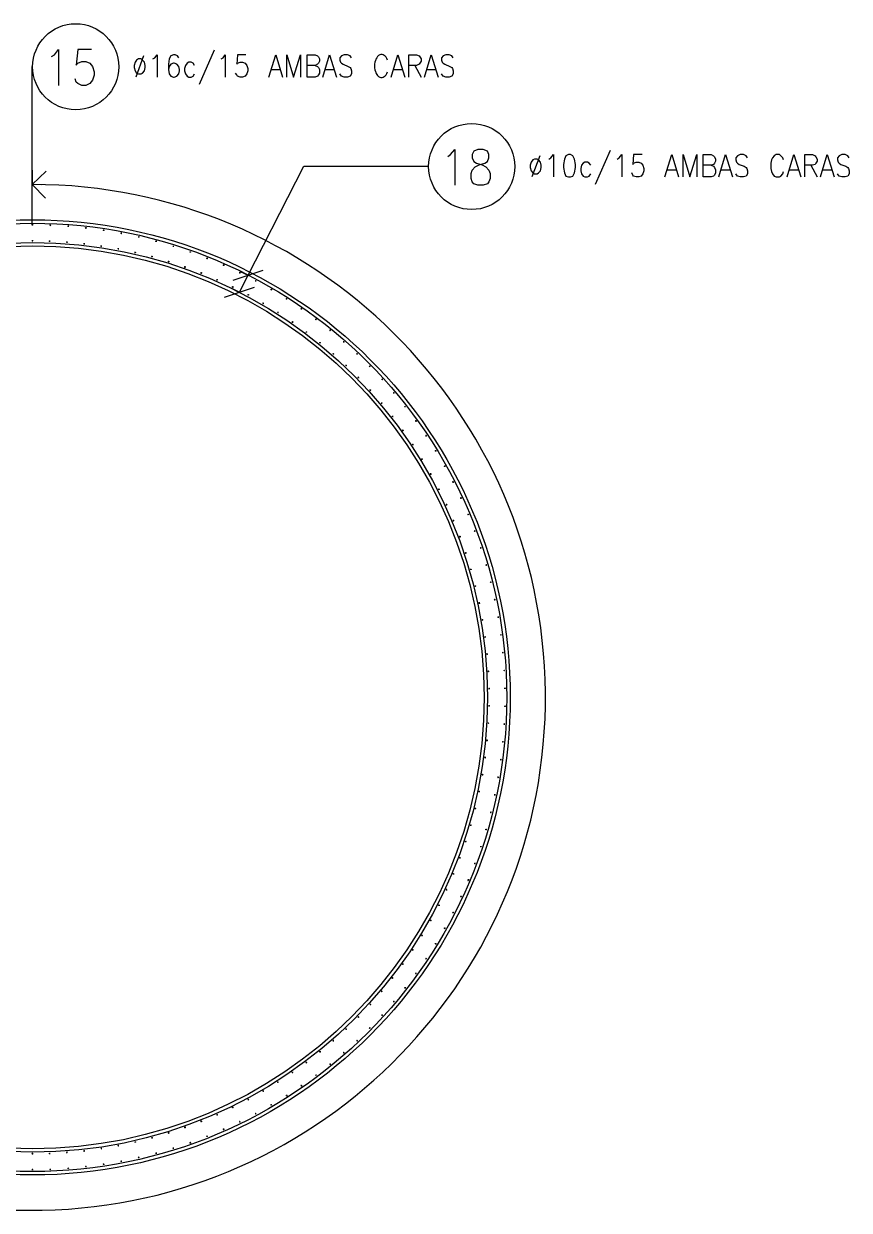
# Model space of a CAD drawing. Extents: x 157 to 1652, y -82 to 500.
# Drawn here: x 487.6 to 556.6, y 276.8 to 376.1 of the extents above; entities that cross this region are included whole.
import ezdxf

# ---------------------------------------------------------------- set-up
doc = ezdxf.new("R2010")
doc.units = 0
doc.header["$MEASUREMENT"] = 0
for name, color, linetype in [('PDF_BARRAS', 4, 'Continuous'), ('PDF_BARRAS-EN-VISTA-25', 4, 'Continuous'), ('PDF_CONTORNO-ENCOFRADO-25', 2, 'Continuous'), ('PDF_LINEAS-POS-ARMADURA', 4, 'Continuous')]:
    doc.layers.add(name, color=color, linetype=linetype)

msp = doc.modelspace()

# ---------------------------------------------------------------- hatches: boundary and pattern name
at = {"layer": 'PDF_BARRAS', "transparency": 33554559}
for points in [[(488.236, 359.37), (488.204, 359.306), (488.204, 359.243), (488.267, 359.211), (488.331, 359.243), (488.363, 359.306), (488.267, 359.306)], [(489.855, 359.275), (489.791, 359.338), (489.791, 359.275), (489.759, 359.275), (489.728, 359.211), (489.759, 359.179), (489.823, 359.211)], [(491.347, 359.179), (491.347, 359.243), (491.283, 359.275), (491.22, 359.243), (491.188, 359.211), (491.22, 359.148), (491.251, 359.179)], [(492.839, 359.021), (492.839, 359.084), (492.775, 359.116), (492.775, 359.052), (492.744, 359.052), (492.68, 358.989), (492.744, 358.957), (492.807, 358.989)], [(494.331, 358.83), (494.299, 358.894), (494.267, 358.926), (494.204, 358.926), (494.172, 358.862), (494.172, 358.799), (494.236, 358.767), (494.299, 358.767)], [(495.696, 358.672), (495.632, 358.608), (495.664, 358.545), (495.696, 358.513), (495.759, 358.513), (495.791, 358.576), (495.728, 358.576), (495.728, 358.608)], [(488.204, 357.973), (488.236, 357.91), (488.299, 357.878), (488.331, 357.91), (488.363, 357.973), (488.331, 358.037), (488.267, 358.037), (488.204, 358.005)], [(489.632, 357.941), (489.664, 357.878), (489.728, 357.846), (489.791, 357.878), (489.791, 358.005), (489.664, 358.005)], [(491.093, 357.846), (491.125, 357.783), (491.156, 357.783), (491.156, 357.846), (491.188, 357.846), (491.22, 357.91), (491.156, 357.941), (491.125, 357.91)], [(492.521, 357.719), (492.553, 357.656), (492.617, 357.624), (492.68, 357.656), (492.68, 357.783), (492.553, 357.783)], [(497.252, 358.259), (497.252, 358.322), (497.22, 358.354), (497.156, 358.354), (497.125, 358.291), (497.125, 358.259), (497.156, 358.195), (497.22, 358.227)], [(498.712, 357.878), (498.712, 357.941), (498.68, 358.005), (498.617, 358.005), (498.553, 357.941), (498.553, 357.878), (498.617, 357.846), (498.68, 357.846)], [(493.95, 357.529), (493.982, 357.465), (494.045, 357.433), (494.109, 357.465), (494.109, 357.592), (493.982, 357.592)], [(495.378, 357.306), (495.41, 357.243), (495.474, 357.211), (495.505, 357.211), (495.537, 357.275), (495.537, 357.338), (495.474, 357.37), (495.41, 357.338)], [(496.807, 356.989), (496.807, 356.925), (496.871, 356.894), (496.934, 356.925), (496.966, 356.957), (496.966, 357.021), (496.902, 356.989)], [(498.204, 356.64), (498.236, 356.576), (498.267, 356.545), (498.331, 356.576), (498.363, 356.608), (498.363, 356.672), (498.299, 356.703), (498.236, 356.703)], [(500.14, 357.465), (500.14, 357.529), (500.109, 357.56), (500.045, 357.56), (500.013, 357.529), (500.013, 357.465), (500.045, 357.433), (500.109, 357.433)], [(501.569, 356.989), (501.569, 357.052), (501.537, 357.084), (501.474, 357.084), (501.41, 357.052), (501.41, 356.989), (501.474, 356.957), (501.537, 356.957)], [(499.601, 356.259), (499.601, 356.195), (499.664, 356.132), (499.728, 356.164), (499.759, 356.195), (499.759, 356.259), (499.696, 356.291), (499.632, 356.291)], [(501.093, 355.687), (501.125, 355.751), (501.125, 355.814), (501.061, 355.846), (500.998, 355.846), (500.966, 355.783), (501.061, 355.783), (501.061, 355.751)], [(502.871, 356.576), (502.839, 356.545), (502.807, 356.481), (502.871, 356.418), (502.934, 356.418), (502.966, 356.449), (502.902, 356.481), (502.902, 356.513)], [(504.363, 355.878), (504.363, 355.941), (504.331, 356.005), (504.267, 356.005), (504.204, 355.941), (504.204, 355.91), (504.236, 355.846), (504.299, 355.846)], [(502.426, 355.179), (502.49, 355.243), (502.49, 355.306), (502.426, 355.338), (502.363, 355.338), (502.331, 355.275), (502.394, 355.275), (502.394, 355.243)], [(503.664, 354.735), (503.664, 354.672), (503.696, 354.608), (503.823, 354.672), (503.823, 354.735), (503.759, 354.767), (503.696, 354.767)], [(505.696, 355.243), (505.728, 355.306), (505.664, 355.37), (505.601, 355.37), (505.569, 355.338), (505.569, 355.275), (505.601, 355.211), (505.664, 355.211)], [(507.029, 354.576), (507.061, 354.608), (506.998, 354.672), (506.966, 354.672), (506.902, 354.64), (506.902, 354.576), (506.934, 354.545), (506.998, 354.513)], [(504.966, 354.132), (504.966, 354.068), (505.029, 354.005), (505.093, 354.005), (505.125, 354.068), (505.125, 354.132), (505.093, 354.164), (505.029, 354.164)], [(508.331, 353.814), (508.363, 353.878), (508.331, 353.941), (508.267, 353.941), (508.204, 353.91), (508.204, 353.846), (508.236, 353.814), (508.299, 353.783)], [(506.267, 353.465), (506.267, 353.402), (506.299, 353.37), (506.363, 353.37), (506.426, 353.402), (506.426, 353.465), (506.363, 353.497), (506.299, 353.497)], [(507.537, 352.767), (507.537, 352.703), (507.569, 352.64), (507.632, 352.64), (507.664, 352.703), (507.664, 352.735), (507.632, 352.799), (507.569, 352.799)], [(509.601, 353.052), (509.633, 353.116), (509.601, 353.148), (509.537, 353.179), (509.474, 353.148), (509.474, 353.084), (509.506, 353.021), (509.569, 353.021)], [(508.775, 352.005), (508.744, 351.941), (508.871, 351.878), (508.902, 351.941), (508.902, 352.005), (508.871, 352.037), (508.807, 352.037)], [(510.871, 352.227), (510.871, 352.259), (510.839, 352.322), (510.775, 352.354), (510.744, 352.322), (510.712, 352.259), (510.744, 352.195), (510.807, 352.195)], [(510.077, 351.243), (510.013, 351.243), (509.982, 351.211), (510.045, 351.179)], [(512.013, 351.37), (512.077, 351.338), (512.109, 351.402), (512.077, 351.433), (512.013, 351.465), (511.95, 351.433), (511.918, 351.37), (512.013, 351.402)], [(511.156, 350.354), (511.125, 350.291), (511.156, 350.259), (511.22, 350.259), (511.283, 350.291), (511.283, 350.354), (511.252, 350.386), (511.188, 350.386)], [(513.188, 350.449), (513.252, 350.418), (513.283, 350.481), (513.252, 350.513), (513.188, 350.545), (513.125, 350.513), (513.125, 350.481), (513.188, 350.481)], [(512.331, 349.497), (512.267, 349.433), (512.299, 349.37), (512.363, 349.338), (512.426, 349.402), (512.426, 349.433), (512.394, 349.497)], [(514.394, 349.433), (514.426, 349.497), (514.394, 349.56), (514.331, 349.592), (514.267, 349.56), (514.267, 349.433)], [(515.506, 348.449), (515.537, 348.481), (515.506, 348.545), (515.442, 348.576), (515.379, 348.545), (515.442, 348.513), (515.442, 348.418)], [(514.458, 347.592), (514.458, 347.529), (514.49, 347.465), (514.553, 347.433), (514.585, 347.465), (514.617, 347.529), (514.585, 347.592)], [(516.521, 347.37), (516.585, 347.433), (516.585, 347.497), (516.521, 347.529), (516.458, 347.497), (516.426, 347.465), (516.458, 347.402)], [(515.506, 346.576), (515.474, 346.513), (515.506, 346.449), (515.633, 346.449), (515.633, 346.513), (515.601, 346.576), (515.569, 346.608)], [(517.601, 346.291), (517.633, 346.354), (517.601, 346.418), (517.569, 346.449), (517.506, 346.418), (517.474, 346.354), (517.474, 346.322), (517.537, 346.291)], [(516.49, 345.529), (516.49, 345.402), (516.553, 345.37), (516.617, 345.402), (516.648, 345.465), (516.617, 345.529)], [(518.585, 345.179), (518.617, 345.211), (518.585, 345.275), (518.553, 345.306), (518.49, 345.306), (518.458, 345.243), (518.458, 345.179), (518.521, 345.148)], [(517.442, 344.418), (517.442, 344.322), (517.506, 344.291), (517.569, 344.322), (517.601, 344.386), (517.569, 344.418), (517.506, 344.449)], [(519.506, 344.005), (519.537, 344.068), (519.537, 344.1), (519.474, 344.164), (519.442, 344.132), (519.379, 344.1), (519.41, 344.037), (519.442, 344.005)], [(518.363, 343.306), (518.331, 343.243), (518.363, 343.211), (518.426, 343.179), (518.49, 343.179), (518.49, 343.306), (518.426, 343.338)], [(520.426, 342.798), (520.458, 342.862), (520.426, 342.925), (520.394, 342.957), (520.331, 342.957), (520.299, 342.894), (520.299, 342.83), (520.363, 342.798)], [(519.252, 342.164), (519.22, 342.1), (519.22, 342.037), (519.283, 342.005), (519.347, 342.037), (519.379, 342.1), (519.347, 342.132), (519.283, 342.164)], [(521.252, 341.56), (521.315, 341.624), (521.283, 341.687), (521.252, 341.719), (521.188, 341.719), (521.156, 341.656), (521.156, 341.592), (521.188, 341.56)], [(520.109, 340.989), (520.045, 340.925), (520.045, 340.862), (520.109, 340.83), (520.172, 340.83), (520.204, 340.894), (520.172, 340.957)], [(520.839, 339.751), (520.807, 339.687), (520.839, 339.624), (520.871, 339.592), (520.934, 339.624), (520.966, 339.687), (520.966, 339.719), (520.902, 339.751)], [(522.077, 340.322), (522.109, 340.354), (522.109, 340.418), (522.045, 340.449), (522.045, 340.386), (522.013, 340.386), (521.95, 340.354), (522.013, 340.291)], [(522.807, 339.021), (522.871, 339.052), (522.871, 339.116), (522.807, 339.179), (522.744, 339.148), (522.712, 339.116), (522.712, 339.052), (522.744, 339.021)], [(521.569, 338.513), (521.537, 338.449), (521.569, 338.386), (521.601, 338.354), (521.664, 338.354), (521.633, 338.418), (521.633, 338.513)], [(522.299, 337.084), (522.363, 337.084), (522.394, 337.148), (522.363, 337.211), (522.331, 337.243), (522.267, 337.243), (522.299, 337.179)], [(522.902, 335.941), (522.871, 335.878), (522.871, 335.814), (522.934, 335.783), (522.966, 335.783), (523.029, 335.846), (522.998, 335.91), (522.966, 335.941)], [(524.172, 336.354), (524.236, 336.386), (524.236, 336.449), (524.172, 336.513), (524.109, 336.513), (524.077, 336.449), (524.077, 336.386), (524.109, 336.354)], [(524.775, 334.989), (524.839, 335.021), (524.839, 335.084), (524.775, 335.116), (524.744, 335.116), (524.68, 335.084), (524.68, 335.021), (524.712, 334.989)], [(523.474, 334.608), (523.442, 334.576), (523.442, 334.513), (523.506, 334.449), (523.569, 334.481), (523.601, 334.513), (523.601, 334.576), (523.537, 334.608)], [(524.045, 333.179), (524.045, 333.116), (524.109, 333.116), (524.14, 333.179), (524.14, 333.243), (524.077, 333.275), (524.013, 333.275), (524.045, 333.211), (524.077, 333.211), (524.077, 333.179)], [(525.315, 333.592), (525.379, 333.624), (525.379, 333.687), (525.347, 333.719), (525.283, 333.751), (525.252, 333.687), (525.22, 333.656), (525.283, 333.592)], [(524.521, 331.91), (524.458, 331.846), (524.458, 331.814), (524.521, 331.751), (524.585, 331.751), (524.617, 331.814), (524.617, 331.878), (524.585, 331.91)], [(525.823, 332.164), (525.887, 332.227), (525.887, 332.259), (525.855, 332.322), (525.791, 332.322), (525.728, 332.291), (525.728, 332.227), (525.76, 332.195)], [(526.267, 330.735), (526.331, 330.767), (526.331, 330.83), (526.299, 330.894), (526.236, 330.894), (526.204, 330.862), (526.172, 330.798), (526.204, 330.767)], [(524.934, 330.513), (524.902, 330.481), (524.902, 330.417), (524.934, 330.386), (524.998, 330.386), (525.061, 330.417), (525.061, 330.481), (524.998, 330.513)], [(525.315, 329.116), (525.283, 329.084), (525.283, 329.021), (525.315, 328.989), (525.379, 328.989), (525.41, 329.021), (525.442, 329.084), (525.379, 329.116)], [(526.648, 329.306), (526.712, 329.338), (526.712, 329.402), (526.648, 329.465), (526.585, 329.433), (526.553, 329.37), (526.617, 329.306)], [(526.998, 327.846), (527.061, 327.878), (527.061, 327.941), (527.029, 327.973), (526.966, 328.005), (526.998, 327.941), (526.998, 327.91), (526.966, 327.91), (526.934, 327.846)], [(525.664, 327.719), (525.601, 327.687), (525.601, 327.624), (525.633, 327.56), (525.664, 327.656), (525.76, 327.656), (525.728, 327.719)], [(525.918, 326.29), (525.887, 326.259), (525.887, 326.195), (525.918, 326.164), (525.982, 326.132), (526.014, 326.195), (526.014, 326.259), (525.982, 326.29)], [(527.283, 326.449), (527.315, 326.513), (527.252, 326.544), (527.22, 326.513), (527.188, 326.449), (527.22, 326.386), (527.283, 326.386), (527.252, 326.449)], [(526.14, 324.862), (526.109, 324.83), (526.077, 324.767), (526.14, 324.735), (526.172, 324.703), (526.236, 324.767), (526.236, 324.798), (526.204, 324.862)], [(526.331, 323.433), (526.267, 323.402), (526.267, 323.338), (526.299, 323.306), (526.363, 323.275), (526.394, 323.306), (526.426, 323.37), (526.394, 323.433)], [(527.664, 323.402), (527.728, 323.433), (527.728, 323.529), (527.664, 323.56), (527.601, 323.529), (527.569, 323.497), (527.601, 323.433)], [(526.521, 321.941), (526.49, 321.973), (526.426, 322.005), (526.458, 321.91)], [(526.49, 320.544), (526.426, 320.513), (526.426, 320.449), (526.49, 320.386), (526.553, 320.417), (526.585, 320.481), (526.553, 320.544)], [(527.823, 320.417), (527.887, 320.449), (527.918, 320.481), (527.887, 320.544), (527.823, 320.576), (527.791, 320.544), (527.823, 320.513)], [(526.49, 319.116), (526.426, 319.084), (526.426, 319.021), (526.458, 318.957), (526.553, 318.957), (526.585, 319.021), (526.553, 319.084)], [(527.823, 318.925), (527.887, 318.925), (527.918, 318.989), (527.887, 319.052), (527.855, 319.084), (527.791, 319.052), (527.76, 319.021), (527.76, 318.957)], [(527.823, 317.56), (527.791, 317.592), (527.728, 317.56), (527.696, 317.529), (527.696, 317.465), (527.76, 317.433), (527.76, 317.497), (527.791, 317.497)], [(526.331, 316.227), (526.267, 316.195), (526.267, 316.068), (526.394, 316.068), (526.426, 316.132), (526.394, 316.195)], [(527.633, 315.941), (527.696, 315.941), (527.728, 316.005), (527.728, 316.068), (527.664, 316.1), (527.601, 316.068), (527.569, 316.036), (527.601, 315.973)], [(526.236, 314.767), (526.109, 314.767), (526.077, 314.703), (526.109, 314.64), (526.172, 314.608), (526.236, 314.64)], [(527.474, 314.449), (527.537, 314.449), (527.569, 314.513), (527.569, 314.576), (527.506, 314.608), (527.442, 314.576), (527.41, 314.544), (527.41, 314.481)], [(525.95, 313.338), (525.887, 313.338), (525.887, 313.211), (525.95, 313.179), (526.014, 313.211), (526.045, 313.275), (526.014, 313.306)], [(527.252, 312.957), (527.315, 312.989), (527.347, 313.021), (527.347, 313.084), (527.283, 313.052), (527.188, 313.052), (527.188, 312.989)], [(525.696, 311.941), (525.633, 311.909), (525.601, 311.846), (525.601, 311.814), (525.664, 311.783), (525.728, 311.783), (525.76, 311.846), (525.728, 311.909)], [(525.379, 310.513), (525.315, 310.513), (525.283, 310.449), (525.283, 310.386), (525.347, 310.354), (525.41, 310.386), (525.442, 310.417), (525.41, 310.481)], [(526.617, 310.036), (526.68, 310.036), (526.712, 310.1), (526.648, 310.1), (526.648, 310.132), (526.617, 310.195), (526.585, 310.132), (526.585, 310.068)], [(524.998, 309.116), (524.934, 309.116), (524.902, 309.052), (524.902, 308.989), (524.966, 308.957), (525.029, 308.989), (525.061, 309.021), (525.029, 309.084)], [(526.236, 308.608), (526.299, 308.608), (526.331, 308.64), (526.331, 308.703), (526.299, 308.735), (526.236, 308.735), (526.172, 308.703), (526.172, 308.64)], [(524.553, 307.751), (524.49, 307.719), (524.458, 307.687), (524.49, 307.624), (524.521, 307.592), (524.585, 307.592), (524.617, 307.656), (524.617, 307.719)], [(525.887, 307.275), (525.855, 307.306), (525.791, 307.306), (525.728, 307.275), (525.728, 307.211), (525.791, 307.179), (525.791, 307.243), (525.823, 307.243)], [(524.077, 306.386), (524.013, 306.354), (523.982, 306.322), (523.982, 306.259), (524.045, 306.227), (524.109, 306.227), (524.14, 306.29), (524.14, 306.322)], [(523.537, 305.021), (523.474, 305.021), (523.442, 304.989), (523.442, 304.925), (523.506, 304.894), (523.569, 304.894), (523.601, 304.925), (523.601, 304.989)], [(525.283, 305.751), (525.347, 305.751), (525.379, 305.782), (525.315, 305.814), (525.315, 305.846), (525.283, 305.909), (525.252, 305.878), (525.22, 305.814)], [(524.68, 304.481), (524.68, 304.417), (524.712, 304.354), (524.744, 304.449)], [(522.966, 303.719), (522.902, 303.719), (522.871, 303.655), (522.871, 303.592), (522.902, 303.56), (522.966, 303.56), (523.029, 303.592)], [(524.109, 302.989), (524.172, 302.989), (524.204, 303.021), (524.236, 303.084), (524.204, 303.148), (524.14, 303.148), (524.077, 303.116), (524.077, 303.052)], [(522.331, 302.417), (522.267, 302.417), (522.236, 302.354), (522.236, 302.29), (522.267, 302.259), (522.331, 302.259), (522.394, 302.29), (522.394, 302.354)], [(521.664, 301.116), (521.601, 301.148), (521.537, 301.084), (521.537, 301.021), (521.601, 300.989), (521.664, 300.989), (521.696, 301.021), (521.696, 301.084)], [(523.442, 301.655), (523.506, 301.655), (523.569, 301.687), (523.569, 301.751), (523.537, 301.782), (523.474, 301.814), (523.41, 301.751), (523.41, 301.719)], [(522.744, 300.354), (522.807, 300.322), (522.839, 300.354), (522.871, 300.417), (522.839, 300.481), (522.775, 300.481), (522.712, 300.449), (522.712, 300.386)], [(520.934, 299.878), (520.871, 299.878), (520.807, 299.846), (520.807, 299.782), (520.871, 299.814), (520.902, 299.814), (520.966, 299.782), (520.966, 299.846)], [(521.982, 299.052), (522.045, 299.021), (522.109, 299.052), (522.109, 299.116), (522.077, 299.179), (522.045, 299.116), (521.95, 299.116)], [(520.14, 298.671), (520.077, 298.671), (520.045, 298.64), (520.109, 298.608), (520.109, 298.576), (520.14, 298.513), (520.172, 298.544), (520.204, 298.608)], [(519.315, 297.465), (519.283, 297.465), (519.22, 297.433), (519.22, 297.37), (519.252, 297.338), (519.315, 297.338), (519.347, 297.37), (519.379, 297.433)], [(521.188, 297.782), (521.22, 297.782), (521.283, 297.814), (521.315, 297.846), (521.283, 297.909), (521.22, 297.941), (521.156, 297.909), (521.156, 297.846)], [(518.458, 296.322), (518.394, 296.322), (518.363, 296.29), (518.331, 296.227), (518.363, 296.163), (518.426, 296.163), (518.426, 296.259)], [(520.331, 296.544), (520.363, 296.544), (520.426, 296.576), (520.458, 296.64), (520.363, 296.608), (520.363, 296.64), (520.299, 296.671), (520.299, 296.608)], [(517.569, 295.179), (517.506, 295.211), (517.442, 295.179), (517.442, 295.116), (517.474, 295.052), (517.537, 295.052), (517.569, 295.084), (517.601, 295.148)], [(519.41, 295.37), (519.474, 295.338), (519.537, 295.37), (519.537, 295.497), (519.474, 295.497), (519.41, 295.465), (519.379, 295.433)], [(516.617, 294.1), (516.553, 294.1), (516.49, 294.068), (516.49, 294.036), (516.521, 293.973), (516.553, 293.941), (516.617, 293.973), (516.648, 294.036)], [(518.458, 294.195), (518.585, 294.195), (518.617, 294.259), (518.585, 294.322), (518.521, 294.354), (518.458, 294.322)], [(515.601, 293.052), (515.569, 293.052), (515.506, 293.021), (515.474, 292.989), (515.506, 292.925), (515.569, 292.894), (515.633, 292.925), (515.633, 292.989)], [(517.474, 293.084), (517.537, 293.052), (517.601, 293.084), (517.633, 293.148), (517.601, 293.179), (517.537, 293.211), (517.474, 293.179)], [(516.458, 292.005), (516.521, 291.973), (516.553, 291.973), (516.585, 292.036), (516.585, 292.1), (516.521, 292.132), (516.458, 292.1), (516.426, 292.036)], [(513.506, 291.052), (513.474, 291.084), (513.41, 291.052), (513.379, 290.989), (513.41, 290.925), (513.442, 290.989), (513.537, 290.989)], [(514.585, 292.036), (514.458, 292.036), (514.458, 291.973), (514.49, 291.909), (514.521, 291.878), (514.585, 291.909), (514.617, 291.973)], [(515.379, 290.957), (515.442, 290.925), (515.506, 290.925), (515.537, 290.989), (515.506, 291.052), (515.442, 291.084), (515.379, 291.021)], [(512.426, 290.132), (512.299, 290.132), (512.267, 290.068), (512.299, 290.005), (512.363, 289.973), (512.394, 290.005), (512.426, 290.068)], [(514.267, 289.941), (514.331, 289.909), (514.394, 289.941), (514.426, 289.973), (514.394, 290.036), (514.363, 290.068), (514.299, 290.068), (514.267, 290.005)], [(511.283, 289.211), (511.22, 289.243), (511.156, 289.243), (511.125, 289.179), (511.156, 289.116), (511.22, 289.084), (511.252, 289.116), (511.283, 289.179)], [(513.125, 288.989), (513.188, 288.957), (513.252, 288.957), (513.283, 289.021), (513.252, 289.084), (513.22, 289.116), (513.156, 289.084), (513.125, 289.052)], [(510.109, 288.386), (510.045, 288.417), (509.982, 288.386), (509.95, 288.322), (509.982, 288.29), (510.045, 288.259), (510.077, 288.259), (510.109, 288.322)], [(511.95, 288.068), (511.982, 288.036), (512.045, 288.036), (512.077, 288.1), (512.077, 288.163), (512.045, 288.195), (511.982, 288.163), (511.95, 288.132)], [(508.902, 287.56), (508.839, 287.592), (508.775, 287.592), (508.744, 287.528), (508.775, 287.465), (508.839, 287.433), (508.871, 287.465), (508.902, 287.528)], [(510.744, 287.179), (510.775, 287.148), (510.839, 287.148), (510.807, 287.211), (510.807, 287.306), (510.744, 287.306), (510.712, 287.243)], [(506.394, 286.1), (506.363, 286.132), (506.299, 286.132), (506.267, 286.068), (506.267, 286.036), (506.331, 285.973), (506.394, 286.005), (506.426, 286.036)], [(507.664, 286.83), (507.601, 286.862), (507.537, 286.798), (507.537, 286.735), (507.601, 286.703), (507.632, 286.703), (507.664, 286.767)], [(509.569, 286.386), (509.633, 286.386), (509.633, 286.449), (509.569, 286.481), (509.506, 286.481), (509.474, 286.417), (509.474, 286.354), (509.537, 286.386), (509.537, 286.417), (509.569, 286.417)], [(505.125, 285.433), (505.061, 285.497), (504.998, 285.465), (504.966, 285.433), (504.966, 285.37), (505.029, 285.338), (505.093, 285.338), (505.125, 285.37)], [(508.204, 285.592), (508.236, 285.56), (508.299, 285.56), (508.363, 285.592), (508.331, 285.655), (508.299, 285.687), (508.236, 285.687), (508.204, 285.655)], [(502.49, 284.259), (502.426, 284.322), (502.363, 284.322), (502.331, 284.259), (502.331, 284.195), (502.394, 284.163), (502.426, 284.163), (502.49, 284.195)], [(503.823, 284.83), (503.759, 284.862), (503.696, 284.862), (503.664, 284.83), (503.664, 284.767), (503.728, 284.703), (503.791, 284.735), (503.823, 284.767)], [(505.569, 284.163), (505.601, 284.132), (505.664, 284.132), (505.696, 284.163), (505.696, 284.227), (505.664, 284.29), (505.601, 284.29), (505.569, 284.227)], [(506.902, 284.862), (506.934, 284.798), (506.998, 284.83), (507.029, 284.862), (507.029, 284.925), (506.998, 284.957), (506.934, 284.957), (506.902, 284.925)], [(499.759, 283.306), (499.696, 283.338), (499.632, 283.338), (499.601, 283.306), (499.601, 283.243), (499.632, 283.211), (499.696, 283.179), (499.759, 283.243)], [(501.125, 283.751), (501.093, 283.814), (501.029, 283.814), (500.966, 283.751), (500.966, 283.687), (501.029, 283.655), (501.093, 283.655), (501.125, 283.687)], [(504.204, 283.56), (504.236, 283.497), (504.299, 283.497), (504.363, 283.528), (504.267, 283.56), (504.267, 283.592), (504.236, 283.655), (504.204, 283.624)], [(495.537, 282.227), (495.505, 282.29), (495.442, 282.29), (495.41, 282.259), (495.378, 282.195), (495.442, 282.132), (495.505, 282.132), (495.537, 282.163)], [(496.966, 282.544), (496.934, 282.576), (496.871, 282.576), (496.807, 282.544), (496.807, 282.481), (496.839, 282.449), (496.902, 282.449), (496.966, 282.481)], [(498.363, 282.894), (498.331, 282.925), (498.267, 282.925), (498.204, 282.894), (498.204, 282.83), (498.267, 282.798), (498.331, 282.798), (498.363, 282.83)], [(501.41, 282.449), (501.442, 282.386), (501.505, 282.386), (501.505, 282.481), (501.537, 282.544), (501.474, 282.544), (501.442, 282.513)], [(502.807, 282.957), (502.871, 282.925), (502.934, 282.925), (502.966, 282.957), (502.966, 283.021), (502.934, 283.052), (502.871, 283.084)], [(488.204, 281.592), (488.204, 281.528), (488.236, 281.465), (488.331, 281.465), (488.363, 281.528), (488.267, 281.528)], [(489.791, 281.56), (489.759, 281.624), (489.728, 281.624), (489.664, 281.592), (489.632, 281.56), (489.664, 281.497), (489.728, 281.465), (489.791, 281.497)], [(491.156, 281.624), (491.188, 281.56), (491.22, 281.592), (491.251, 281.655), (491.188, 281.655), (491.188, 281.624)], [(492.68, 281.782), (492.648, 281.846), (492.585, 281.846), (492.553, 281.814), (492.521, 281.751), (492.553, 281.719), (492.617, 281.687), (492.68, 281.719)], [(494.109, 281.973), (494.077, 282.036), (494.013, 282.036), (493.982, 282.005), (493.982, 281.941), (494.013, 281.909), (494.077, 281.878), (494.109, 281.909)], [(497.093, 281.211), (497.125, 281.147), (497.188, 281.147), (497.252, 281.179), (497.252, 281.211), (497.22, 281.274), (497.188, 281.306), (497.125, 281.274)], [(498.553, 281.56), (498.585, 281.497), (498.648, 281.497), (498.712, 281.528), (498.648, 281.56), (498.648, 281.592), (498.617, 281.655), (498.585, 281.624)], [(499.982, 281.973), (500.109, 281.909), (500.14, 281.941), (500.14, 282.005), (500.109, 282.068), (500.045, 282.068), (500.013, 282.036)], [(488.204, 280.195), (488.204, 280.132), (488.331, 280.132), (488.363, 280.195), (488.331, 280.259), (488.299, 280.29), (488.236, 280.259)], [(489.696, 280.227), (489.728, 280.163), (489.759, 280.132), (489.823, 280.163), (489.855, 280.227), (489.823, 280.29), (489.728, 280.29)], [(491.188, 280.322), (491.22, 280.259), (491.283, 280.227), (491.315, 280.259), (491.283, 280.29), (491.251, 280.29), (491.251, 280.322), (491.283, 280.322), (491.283, 280.386), (491.22, 280.354)], [(492.68, 280.449), (492.712, 280.386), (492.807, 280.386), (492.839, 280.449), (492.807, 280.513), (492.744, 280.544), (492.712, 280.513)], [(494.172, 280.64), (494.204, 280.576), (494.236, 280.576), (494.299, 280.608), (494.331, 280.64), (494.299, 280.703), (494.236, 280.735), (494.172, 280.703)], [(495.632, 280.894), (495.664, 280.83), (495.728, 280.83), (495.791, 280.862), (495.791, 280.925), (495.728, 280.989), (495.664, 280.957)]]:
    msp.add_hatch(color=256, dxfattribs=at).paths.add_polyline_path(points)
h = msp.add_hatch(color=256, dxfattribs=at)
h.paths.add_polyline_path([(513.537, 348.449), (513.537, 348.513), (513.506, 348.576), (513.442, 348.576), (513.41, 348.545), (513.379, 348.481), (513.41, 348.449), (513.474, 348.418)])
h.paths.add_polyline_path([(513.474, 348.481), (513.442, 348.481), (513.442, 348.513), (513.474, 348.513)], flags=0)
h = msp.add_hatch(color=256, dxfattribs=at)
h.paths.add_polyline_path([(523.41, 337.814), (523.41, 337.751), (523.474, 337.687), (523.537, 337.687), (523.569, 337.751), (523.569, 337.814), (523.537, 337.846), (523.474, 337.846)])
h.paths.add_polyline_path([(523.474, 337.783), (523.506, 337.783), (523.506, 337.751)], flags=0)
h = msp.add_hatch(color=256, dxfattribs=at)
h.paths.add_polyline_path([(527.41, 324.957), (527.442, 324.925), (527.506, 324.894), (527.537, 324.925), (527.569, 324.989), (527.537, 325.021), (527.474, 325.052), (527.442, 325.021)])
h.paths.add_polyline_path([(527.474, 324.989), (527.506, 324.989), (527.506, 324.957), (527.474, 324.957)], flags=0)
h = msp.add_hatch(color=256, dxfattribs=at)
h.paths.add_polyline_path([(527.696, 322.005), (527.728, 321.941), (527.76, 321.91), (527.823, 321.941), (527.855, 322.005), (527.791, 322.068), (527.728, 322.037)])
h.paths.add_polyline_path([(527.76, 322.005), (527.791, 322.005), (527.791, 321.973), (527.76, 321.973)], flags=0)
h = msp.add_hatch(color=256, dxfattribs=at)
h.paths.add_polyline_path([(526.458, 317.497), (526.49, 317.529), (526.521, 317.592), (526.49, 317.624), (526.426, 317.656), (526.363, 317.592), (526.394, 317.529)])
h.paths.add_polyline_path([(526.426, 317.56), (526.426, 317.592), (526.458, 317.592), (526.458, 317.56)], flags=0)
h = msp.add_hatch(color=256, dxfattribs=at)
h.paths.add_polyline_path([(526.902, 311.592), (526.902, 311.529), (526.966, 311.497), (527.029, 311.497), (527.061, 311.56), (527.061, 311.624), (526.998, 311.656), (526.934, 311.656)])
h.paths.add_polyline_path([(526.998, 311.592), (526.998, 311.56), (526.966, 311.56)], flags=0)

# ---------------------------------------------------------------- linework, layer by layer
at = {"layer": 'PDF_BARRAS', "lineweight": 0}
for points in [[(488.347, 359.322), (488.299, 359.322), (488.267, 359.37)], [(510.013, 351.195), (510.029, 351.132), (510.029, 351.084)], [(510.077, 351.1), (510.077, 351.148), (510.093, 351.211)], [(524.029, 333.243), (524.013, 333.179), (524.013, 333.132)], [(524.823, 304.481), (524.775, 304.481), (524.712, 304.497)], [(524.744, 304.354), (524.791, 304.433), (524.839, 304.433)], [(509.506, 286.37), (509.569, 286.354), (509.617, 286.354)], [(501.537, 282.401), (501.537, 282.449), (501.521, 282.513)], [(488.347, 281.56), (488.299, 281.56), (488.236, 281.608)], [(491.299, 280.274), (491.315, 280.322), (491.283, 280.354)]]:
    msp.add_lwpolyline(points, dxfattribs=at)
for points in [[(489.791, 359.306, 0.0635, 0.0635, 0), (489.744, 359.306, 0.0568, 0.0568, 0), (489.712, 359.243, 0, 0, 0)], [(491.156, 357.814, 0.0635, 0.0635, 0), (491.204, 357.814, 0.0568, 0.0568, 0), (491.236, 357.878, 0, 0, 0)], [(502.934, 356.465, 0.0635, 0.0635, 0), (502.934, 356.513, 0.0568, 0.0568, 0), (502.902, 356.576, 0, 0, 0)], [(513.156, 350.481, 0.0635, 0.0635, 0), (513.156, 350.433, 0.0568, 0.0568, 0), (513.22, 350.402, 0, 0, 0)], [(526.982, 327.973, 0.0673, 0.0673, 0), (526.95, 327.941, 0.0568, 0.0568, 0), (526.918, 327.878, 0, 0, 0)], [(527.267, 326.417, 0.0635, 0.0635, 0), (527.299, 326.417, 0.0568, 0.0568, 0), (527.331, 326.481, 0, 0, 0)], [(526.41, 321.878, 0.0635, 0.0635, 0), (526.458, 321.878, 0.0568, 0.0568, 0), (526.521, 321.91, 0, 0, 0)], [(527.76, 317.465, 0.0635, 0.0635, 0), (527.807, 317.465, 0.0568, 0.0568, 0), (527.839, 317.529, 0, 0, 0)], [(525.791, 307.211, 0.0635, 0.0635, 0), (525.823, 307.211, 0.0568, 0.0568, 0), (525.887, 307.243, 0, 0, 0)], [(525.347, 305.798, 0.0635, 0.0635, 0), (525.347, 305.846, 0.0568, 0.0568, 0), (525.315, 305.909, 0, 0, 0)], [(520.077, 298.624, 0.0635, 0.0635, 0), (520.077, 298.576, 0.0568, 0.0568, 0), (520.109, 298.513, 0, 0, 0)], [(491.125, 281.671, 0.0635, 0.0635, 0), (491.125, 281.624, 0.0568, 0.0568, 0), (491.156, 281.56, 0, 0, 0)], [(498.68, 281.544, 0.0635, 0.0635, 0), (498.68, 281.592, 0.0568, 0.0568, 0), (498.648, 281.655, 0, 0, 0)]]:
    msp.add_lwpolyline(points, format="xyseb", dxfattribs=at)
for points, const_width in [([(491.236, 359.132), (491.267, 359.148), (491.331, 359.148)], 0.0635), ([(492.775, 359.084), (492.728, 359.084), (492.68, 359.021)], 0.0635), ([(495.759, 358.576), (495.759, 358.624), (495.712, 358.672)], 0.0635), ([(496.934, 357.037), (496.886, 357.021), (496.823, 357.021)], 0.0635), ([(501.013, 355.783), (501.013, 355.735), (501.061, 355.687)], 0.0952), ([(502.363, 355.275), (502.363, 355.227), (502.41, 355.179)], 0.0635), ([(511.934, 351.354), (511.982, 351.354), (512.045, 351.322)], 0.0568), ([(515.41, 348.529), (515.41, 348.497), (515.41, 348.433)], 0.0635), ([(522.045, 340.418), (521.998, 340.418), (521.95, 340.386)], 0.0635), ([(521.68, 338.386), (521.664, 338.433), (521.664, 338.497)], 0.0635), ([(522.252, 337.211), (522.267, 337.164), (522.267, 337.1)], 0.0635), ([(525.648, 327.608), (525.696, 327.608), (525.76, 327.624)], 0.0952), ([(526.41, 321.989), (526.41, 321.941), (526.379, 321.878)], 0.0568), ([(527.775, 320.529), (527.791, 320.497), (527.791, 320.433)], 0.0635), ([(527.315, 313.068), (527.267, 313.084), (527.204, 313.084)], 0.0635), ([(526.68, 310.1), (526.68, 310.148), (526.648, 310.195)], 0.0635), ([(520.823, 299.767), (520.871, 299.782), (520.934, 299.751)], 0.0852), ([(522.061, 299.148), (522.013, 299.148), (521.95, 299.132)], 0.0635), ([(518.458, 296.179), (518.458, 296.243), (518.442, 296.29)], 0.0635), ([(520.442, 296.655), (520.394, 296.655), (520.331, 296.687)], 0.0568), ([(513.426, 290.957), (513.474, 290.957), (513.521, 290.957)], 0.0635), ([(510.823, 287.179), (510.839, 287.227), (510.839, 287.29)], 0.0635), ([(504.315, 283.544), (504.315, 283.592), (504.267, 283.655)], 0.0952), ([(491.236, 281.687), (491.172, 281.687), (491.125, 281.703)], 0.0635)]:
    msp.add_lwpolyline(points, dxfattribs=dict(at, const_width=const_width))
at = {"layer": 'PDF_BARRAS-EN-VISTA-25', "color": 5, "lineweight": 25}
for points in [[(489.886, 373.402), (490.14, 373.529), (490.458, 373.973), (490.458, 370.957)], [(493.22, 373.973), (492.077, 373.973), (491.95, 372.672), (492.077, 372.83), (492.426, 372.957), (492.744, 372.957), (493.093, 372.83), (493.315, 372.545), (493.442, 372.1), (493.442, 371.814), (493.315, 371.402), (493.093, 371.116), (492.744, 370.957), (492.426, 370.957), (492.077, 371.116), (491.95, 371.243), (491.855, 371.529)], [(523.061, 365.021), (523.283, 365.179), (523.633, 365.592), (523.633, 362.608)], [(505.093, 354.672), (507.601, 355.497)], [(504.363, 353.243), (506.871, 354.068)]]:
    msp.add_lwpolyline(points, dxfattribs=at)
at = {"layer": 'PDF_BARRAS-EN-VISTA-25', "lineweight": 25}
for points in [[(498.363, 373.18), (498.521, 373.275), (498.712, 373.529), (498.712, 371.656)], [(500.521, 373.275), (500.426, 373.433), (500.236, 373.529), (500.077, 373.529), (499.855, 373.433), (499.728, 373.18), (499.664, 372.735), (499.664, 372.291), (499.728, 371.941), (499.855, 371.751), (500.077, 371.656), (500.14, 371.656), (500.363, 371.751), (500.521, 371.941), (500.585, 372.195), (500.585, 372.291), (500.521, 372.545), (500.363, 372.735), (500.14, 372.83), (500.077, 372.83), (499.855, 372.735), (499.728, 372.545), (499.664, 372.291)], [(503.505, 373.91), (502.236, 371.053)], [(504.077, 373.18), (504.236, 373.275), (504.426, 373.529), (504.426, 371.656)], [(506.14, 373.529), (505.442, 373.529), (505.379, 372.735), (505.442, 372.83), (505.664, 372.926), (505.855, 372.926), (506.077, 372.83), (506.236, 372.64), (506.299, 372.386), (506.299, 372.195), (506.236, 371.941), (506.077, 371.751), (505.855, 371.656), (505.664, 371.656), (505.442, 371.751), (505.379, 371.846), (505.283, 372.005)], [(508.077, 371.656), (508.648, 373.529), (509.22, 371.656)], [(509.569, 371.656), (509.569, 373.529), (510.14, 371.656), (510.712, 373.529), (510.712, 371.656)], [(511.95, 372.64), (512.14, 372.545), (512.236, 372.481), (512.299, 372.291), (512.299, 372.005), (512.236, 371.846), (512.14, 371.751), (511.95, 371.656), (511.283, 371.656), (511.283, 373.529), (511.95, 373.529), (512.14, 373.433), (512.236, 373.37), (512.299, 373.18), (512.299, 372.989), (512.236, 372.83), (512.14, 372.735), (511.95, 372.64), (511.283, 372.64)], [(512.585, 371.656), (513.156, 373.529), (513.728, 371.656)], [(514.998, 373.275), (514.871, 373.433), (514.648, 373.529), (514.363, 373.529), (514.14, 373.433), (514.013, 373.275), (514.013, 373.084), (514.077, 372.926), (514.14, 372.83), (514.299, 372.735), (514.712, 372.545), (514.871, 372.481), (514.934, 372.386), (514.998, 372.195), (514.998, 371.941), (514.871, 371.751), (514.648, 371.656), (514.363, 371.656), (514.14, 371.751), (514.013, 371.941)], [(518.299, 371.656), (518.871, 373.529), (519.442, 371.656)], [(519.791, 371.656), (519.791, 373.529), (520.426, 373.529), (520.648, 373.433), (520.712, 373.37), (520.807, 373.18), (520.807, 372.989), (520.712, 372.83), (520.648, 372.735), (520.426, 372.64), (519.791, 372.64)], [(521.093, 371.656), (521.664, 373.529), (522.236, 371.656)], [(523.506, 373.275), (523.379, 373.433), (523.156, 373.529), (522.871, 373.529), (522.648, 373.433), (522.521, 373.275), (522.521, 373.084), (522.585, 372.926), (522.648, 372.83), (522.807, 372.735), (523.22, 372.545), (523.379, 372.481), (523.442, 372.386), (523.506, 372.195), (523.506, 371.941), (523.379, 371.751), (523.156, 371.656), (522.871, 371.656), (522.648, 371.751), (522.521, 371.941)], [(497.569, 373.433), (496.934, 371.656)], [(501.855, 372.64), (501.728, 372.83), (501.569, 372.926), (501.379, 372.926), (501.22, 372.83), (501.093, 372.64), (500.998, 372.386), (500.998, 372.195), (501.093, 371.941), (501.22, 371.751), (501.379, 371.656), (501.569, 371.656), (501.728, 371.751), (501.855, 371.941)], [(520.299, 372.64), (520.807, 371.656)], [(508.299, 372.291), (508.998, 372.291)], [(512.807, 372.291), (513.506, 372.291)], [(518.521, 372.291), (519.22, 372.291)], [(521.283, 372.291), (522.013, 372.291)], [(530.744, 365.084), (530.077, 363.306)], [(531.506, 364.799), (531.664, 364.894), (531.887, 365.179), (531.887, 363.306)], [(536.648, 365.529), (535.379, 362.672)], [(537.22, 364.799), (537.379, 364.894), (537.601, 365.179), (537.601, 363.306)], [(539.315, 365.179), (538.585, 365.179), (538.521, 364.354), (538.585, 364.449), (538.807, 364.545), (539.029, 364.545), (539.22, 364.449), (539.379, 364.291), (539.442, 364.005), (539.442, 363.814), (539.379, 363.56), (539.22, 363.37), (539.029, 363.306), (538.807, 363.306), (538.585, 363.37), (538.521, 363.465), (538.458, 363.656)], [(541.22, 363.306), (541.791, 365.179), (542.363, 363.306)], [(542.744, 363.306), (542.744, 365.179), (543.315, 363.306), (543.887, 365.179), (543.887, 363.306)], [(545.093, 364.291), (545.283, 364.195), (545.379, 364.1), (545.442, 363.91), (545.442, 363.656), (545.379, 363.465), (545.283, 363.37), (545.093, 363.306), (544.426, 363.306), (544.426, 365.179), (545.093, 365.179), (545.283, 365.084), (545.379, 364.989), (545.442, 364.799), (545.442, 364.64), (545.379, 364.449), (545.283, 364.354), (545.093, 364.291), (544.426, 364.291)], [(545.728, 363.306), (546.299, 365.179), (546.871, 363.306)], [(548.141, 364.894), (548.014, 365.084), (547.791, 365.179), (547.506, 365.179), (547.283, 365.084), (547.156, 364.894), (547.156, 364.735), (547.22, 364.545), (547.283, 364.449), (547.442, 364.354), (547.855, 364.195), (548.014, 364.1), (548.077, 364.005), (548.141, 363.814), (548.141, 363.56), (548.014, 363.37), (547.791, 363.306), (547.506, 363.306), (547.283, 363.37), (547.156, 363.56)], [(551.156, 364.735), (551.093, 364.894), (550.934, 365.084), (550.807, 365.179), (550.522, 365.179), (550.363, 365.084), (550.236, 364.894), (550.141, 364.735), (550.077, 364.449), (550.077, 364.005), (550.141, 363.751), (550.236, 363.56), (550.363, 363.37), (550.522, 363.306), (550.807, 363.306), (550.934, 363.37), (551.093, 363.56), (551.156, 363.751)], [(551.442, 363.306), (552.014, 365.179), (552.585, 363.306)], [(552.934, 363.306), (552.934, 365.179), (553.569, 365.179), (553.791, 365.084), (553.855, 364.989), (553.95, 364.799), (553.95, 364.64), (553.855, 364.449), (553.791, 364.354), (553.569, 364.291), (552.934, 364.291)], [(554.236, 363.306), (554.807, 365.179), (555.379, 363.306)], [(556.649, 364.894), (556.522, 365.084), (556.299, 365.179), (556.014, 365.179), (555.791, 365.084), (555.664, 364.894), (555.664, 364.735), (555.728, 364.545), (555.791, 364.449), (555.95, 364.354), (556.363, 364.195), (556.522, 364.1), (556.585, 364.005), (556.649, 363.814), (556.649, 363.56), (556.522, 363.37), (556.299, 363.306), (556.014, 363.306), (555.791, 363.37), (555.664, 363.56)], [(535.029, 364.291), (534.871, 364.449), (534.744, 364.545), (534.521, 364.545), (534.363, 364.449), (534.236, 364.291), (534.172, 364.005), (534.172, 363.814), (534.236, 363.56), (534.363, 363.37), (534.521, 363.306), (534.744, 363.306), (534.871, 363.37), (535.029, 363.56)], [(541.442, 363.91), (542.172, 363.91)], [(545.95, 363.91), (546.648, 363.91)], [(551.664, 363.91), (552.363, 363.91)], [(553.442, 364.291), (553.95, 363.306)], [(554.426, 363.91), (555.156, 363.91)]]:
    msp.add_lwpolyline(points, dxfattribs=at)
for points in [[(497.156, 373.18), (496.998, 373.084), (496.871, 372.926), (496.807, 372.64), (496.807, 372.481), (496.871, 372.195), (496.998, 372.005), (497.156, 371.941), (497.378, 371.941), (497.505, 372.005), (497.664, 372.195), (497.728, 372.481), (497.728, 372.64), (497.664, 372.926), (497.505, 373.084), (497.378, 373.18)], [(530.299, 364.799), (530.172, 364.735), (530.014, 364.545), (529.95, 364.291), (529.95, 364.1), (530.014, 363.814), (530.172, 363.656), (530.299, 363.56), (530.521, 363.56), (530.648, 363.656), (530.807, 363.814), (530.871, 364.1), (530.871, 364.291), (530.807, 364.545), (530.648, 364.735), (530.521, 364.799)], [(533.156, 365.179), (532.934, 365.084), (532.807, 364.799), (532.744, 364.354), (532.744, 364.1), (532.807, 363.656), (532.934, 363.37), (533.156, 363.306), (533.315, 363.306), (533.506, 363.37), (533.664, 363.656), (533.728, 364.1), (533.728, 364.354), (533.664, 364.799), (533.506, 365.084), (533.315, 365.179)]]:
    msp.add_lwpolyline(points, close=True, dxfattribs=at)
at = {"layer": 'PDF_BARRAS-EN-VISTA-25', "color": 5, "lineweight": 25}
msp.add_lwpolyline([(525.569, 365.592), (525.22, 365.465), (525.093, 365.179), (525.093, 364.894), (525.22, 364.608), (525.442, 364.449), (525.918, 364.322), (526.236, 364.164), (526.49, 363.878), (526.585, 363.592), (526.585, 363.179), (526.49, 362.894), (526.363, 362.735), (526.014, 362.608), (525.569, 362.608), (525.22, 362.735), (525.093, 362.894), (524.998, 363.179), (524.998, 363.592), (525.093, 363.878), (525.347, 364.164), (525.664, 364.322), (526.14, 364.449), (526.363, 364.608), (526.49, 364.894), (526.49, 365.179), (526.363, 365.465), (526.014, 365.592)], close=True, dxfattribs=at)
at = {"layer": 'PDF_BARRAS-EN-VISTA-25', "color": 2, "lineweight": 25}
for points in [[(505.664, 355.402), (506.331, 355.084)], [(504.934, 354.005), (505.601, 353.656)]]:
    msp.add_lwpolyline(points, dxfattribs=at)
at = {"layer": 'PDF_BARRAS-EN-VISTA-25', "lineweight": 25}
for centre in [(491.902, 372.529), (525.045, 364.179)]:
    msp.add_circle(centre, 3.603, dxfattribs=at)
at = {"layer": 'PDF_BARRAS-EN-VISTA-25', "color": 5, "lineweight": 25}
for radius in [39.699, 38.079]:
    msp.add_circle((488.283, 319.735), radius, dxfattribs=at)
at = {"layer": 'PDF_BARRAS-EN-VISTA-25', "lineweight": 25}
msp.add_ellipse((517.506, 372.591), major_axis=(0.001, 0.96), ratio=0.615239, start_param=5.25208, end_param=10.45923, dxfattribs=at)
at = {"layer": 'PDF_CONTORNO-ENCOFRADO-25', "lineweight": 25}
for radius in [39.984, 37.794]:
    msp.add_circle((488.283, 319.735), radius, dxfattribs=at)
at = {"layer": 'PDF_LINEAS-POS-ARMADURA', "color": 2, "lineweight": 25}
for points in [[(488.267, 359.306), (488.267, 372.545)], [(488.267, 361.465), (488.299, 363.878)], [(505.601, 353.656), (510.998, 364.195), (521.442, 364.195)], [(489.029, 362.64), (488.267, 362.672)]]:
    msp.add_lwpolyline(points, dxfattribs=at)
at = {"layer": 'PDF_LINEAS-POS-ARMADURA', "lineweight": 25}
msp.add_lwpolyline([(489.442, 363.783), (488.267, 362.672), (489.378, 361.529)], dxfattribs=at)
at = {"layer": 'PDF_LINEAS-POS-ARMADURA', "color": 2, "lineweight": 25}
msp.add_arc((488.283, 319.735), 42.937, 92.1698, 90, dxfattribs=at)

doc.saveas('drawing.dxf')
